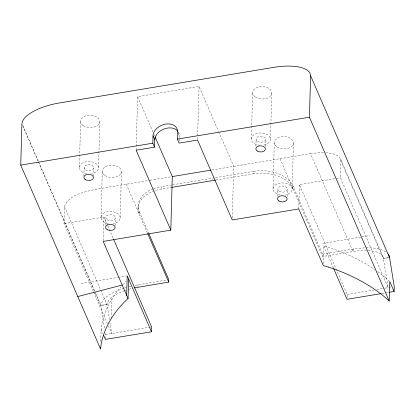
<?xml version="1.0" encoding="UTF-8"?>
<svg xmlns="http://www.w3.org/2000/svg" width="415" height="415" viewBox="0 0 415 415"><rect width="100%" height="100%" fill="white"/><g stroke="black" fill="none" stroke-linecap="round" stroke-linejoin="round"><path stroke-width="0.31" stroke-dasharray="2.08 1.56" d="M93.385 291.361L63.993 223.664L64.47 206.608C68.553 194.552 84.702 192.01 95.523 189.318L149.587 180.338M79.343 167.624L80.635 121.32M83.897 176.069L84.131 167.66M93.468 176.142L93.702 167.733M98.49 167.769L99.782 121.465M101.021 217.559L102.313 171.255M103.257 240.762L103.921 217.035L63.993 223.664M105.612 224.723L105.809 217.595M105.431 338.785L105.343 333.281M115.168 225.444L115.386 217.668M120.168 217.704L121.46 171.4M136.125 150.235L136.213 147.009M136.229 146.365L137.619 96.664L199.044 86.465L218.575 131.446M138.05 208.833L138.117 206.4M153.109 188.892A31.919 20.605 1.6 0 0 139.31 211.743L139.248 214.176A31.919 20.605 1.6 0 1 161.285 189.1L171.478 187.409M161.285 189.1L161.352 186.667L172.178 184.872M251.34 139.066L252.626 92.753M253.695 171.328A31.919 20.605 1.6 0 1 293.078 186.205L293.011 188.633A31.919 20.605 1.6 0 0 253.627 173.761L253.695 171.328L214.846 177.781M270.487 139.212L271.773 92.898M273.018 189.001L274.31 142.687M292.165 189.147L293.457 142.838M366.528 250.525L357.014 250.935L322.497 256.553L322.564 254.125L293.078 186.205M340.668 159.163L383.164 257.035L388.108 287.626L340.414 177.765L340.886 160.709C339.942 153.97 331.217 153.301 325.827 152.704M347.049 297.477L347.132 294.432L299.438 184.571L340.414 177.765M179.166 141.271L179.327 135.788A12.766 9.338 -23.5 0 0 178.497 132.214M197.556 139.404L199.044 86.465M232.281 218L233.733 166.363L218.829 132.037M255.91 146.396L256.122 139.103M265.486 146.474L265.699 139.175M277.594 196.337L277.806 189.038M287.164 196.414L287.377 189.11M298.748 208.942L299.438 184.571M323.368 263.66L323.866 246.033L328.815 247.516A159.604 103.019 1.6 0 1 374.672 269.475M100.757 341.363L101.115 329.375L101.727 324.738A159.604 103.019 1.6 0 1 120.952 286.807M111.386 318.393L111.972 298.831M385.831 251.749C375.99 246.323 364.002 247.646 353.279 249.031L353.009 251.495L310.513 153.623L211.567 170.041M109.43 319.633L106.961 304.48C108.652 296.818 117.383 293.701 123.82 290.941M123.95 288.212C115.303 291.678 103.309 295.309 100.819 305.497L104.725 329.489M124.427 290.723L126.238 290.069M124.521 288.036L126.238 287.522M128.966 289.255L131.747 288.513M129.122 286.692L130.901 286.257M135 285.349L166.903 279.975M340.886 160.709L383.382 258.581L388.279 257.642M150.22 180.229L171.042 176.769M172.816 184.763L214.213 177.89M216.054 180.001L253.627 173.761M64.47 206.608L106.961 304.48L100.819 305.497L94.89 291.833M383.382 258.581L389.524 257.559M105.545 334.542L151.615 326.896M347.132 294.432L374.237 289.929M376.763 289.509L384.326 288.254M384.954 288.15L391.179 287.118M382.018 293.488L388.383 292.43M322.714 243.377L361.558 236.939M362.191 236.835L369.832 235.57M81.138 283.455L117.736 277.417M118.368 277.313L126.575 275.959M322.564 254.125L353.279 249.031M310.513 153.623L318.455 152.715L324.037 152.653M106.961 304.48L100.85 305.336L22.192 124.163M368.318 250.577C373.552 251.168 380.55 251.666 383.164 257.035M385.447 277.64L389.296 281.08M323.866 246.033L333.375 267.929M280.006 158.675L322.497 256.553M178.481 132.193L178.979 133.334M178.336 133.506L179.327 135.788M137.619 96.664L153.036 132.172M154.064 134.543L154.577 135.726M139.31 211.743L148.544 233.002M126.238 184.213L147.45 233.074M103.921 217.035L107.532 225.35M107.786 225.942L113.202 238.412M22.939 126.108L38.154 161.155M38.408 161.746L94.63 291.242M93.645 291.952L107.309 323.425M108.336 325.801L111.687 333.525L109.944 322.787M101.115 329.375L102.884 333.499M137.884 284.794L138.019 287.19M153.7 188.669A31.919 20.605 1.6 0 1 161.352 186.667M86.564 173.652A9.576 6.184 1.6 0 1 81.003 164.091A9.576 6.184 1.6 0 1 96.685 164.21A9.576 6.184 1.6 0 1 91.518 173.688M259.79 145.26A9.576 6.184 1.6 0 1 252.559 135.985A9.576 6.184 1.6 0 1 268.427 135.43A9.576 6.184 1.6 0 1 263.515 145.131M122.954 284.591A159.604 103.019 1.6 0 1 126.347 281.121M377.743 271.628A159.604 103.019 1.6 0 1 385.483 277.619M280.239 195.029A9.576 6.184 1.6 0 1 274.673 185.469A9.576 6.184 1.6 0 1 290.36 185.588A9.576 6.184 1.6 0 1 285.193 195.066M108.242 223.586A9.576 6.184 1.6 0 1 102.681 214.026A9.576 6.184 1.6 0 1 118.363 214.145A9.576 6.184 1.6 0 1 113.196 223.623M85.578 169.86A4.788 3.092 1.6 0 0 93.557 168.532A4.788 3.092 1.6 0 0 87.617 164.703A4.788 3.092 1.6 0 0 85.578 169.86M83.529 125.714A9.576 6.184 1.6 0 0 99.491 123.063A9.576 6.184 1.6 0 0 87.607 115.401A9.576 6.184 1.6 0 0 83.529 125.714M257.57 141.302A4.788 3.092 1.6 0 0 265.553 139.974A4.788 3.092 1.6 0 0 259.608 136.141A4.788 3.092 1.6 0 0 257.57 141.302M255.521 97.146A9.576 6.184 1.6 0 0 271.483 94.496A9.576 6.184 1.6 0 0 259.598 86.834A9.576 6.184 1.6 0 0 255.521 97.146M277.204 147.086A9.576 6.184 1.6 0 0 293.161 144.436A9.576 6.184 1.6 0 0 281.282 136.768A9.576 6.184 1.6 0 0 277.204 147.086M105.208 175.649A9.576 6.184 1.6 0 0 121.17 172.998A9.576 6.184 1.6 0 0 109.285 165.336A9.576 6.184 1.6 0 0 105.208 175.649M279.254 191.237A4.788 3.092 1.6 0 0 287.232 189.909A4.788 3.092 1.6 0 0 281.292 186.081A4.788 3.092 1.6 0 0 279.254 191.237M107.257 219.794A4.788 3.092 1.6 0 0 115.235 218.466A4.788 3.092 1.6 0 0 109.295 214.638A4.788 3.092 1.6 0 0 107.257 219.794"/><path stroke-width="0.62" d="M128.053 298.598L126.658 295.376L127.203 275.856L128.64 279.036L128.053 298.598L125.761 300.688A159.604 103.019 1.6 0 0 101.146 344.3L100.529 348.937L20.75 165.113L21.907 123.732C22.675 117.86 28.365 114.416 32.987 111.599C41.059 107.231 49.961 104.601 58.972 103.029L274.362 67.266C282.859 65.949 291.636 65.435 300.102 67.246C304.46 68.33 310.399 70.488 310.607 75.795L309.44 117.227L389.229 301.025L389.778 281.505L394.115 291.48L389.021 292.326M126.658 295.376L103.242 241.406L170.809 230.133L136.125 150.235L154.551 147.175L152.819 143.18L153.021 135.871A12.766 9.338 -23.5 0 1 165.58 124.085A12.766 9.338 -23.5 0 1 177.589 131.794L177.376 139.108L179.109 143.102L197.54 140.052L232.224 219.94L298.748 208.942L323.316 265.548L328.265 267.037M154.551 147.175L154.754 139.865L153.021 135.871M103.646 335.268L105.415 339.392L151.485 331.767L151.615 326.896L113.461 239.004M134.004 287.963L168.729 282.091L168.796 279.658L148.798 233.593M170.809 230.133L172.308 176.562L155.091 136.909M394.115 291.48L394.25 286.604L389.26 255.707L388.373 253.985M100.529 348.937L100.57 347.677M77.792 296.538L122.186 285.053M20.75 165.113L152.819 143.18M172.308 176.562L210.934 170.145M171.478 187.409L215.416 180.11M381.38 293.597L346.997 299.303L333.634 268.526M177.376 139.108L309.44 117.227M389.229 301.025L384.897 297.161A159.604 103.019 1.6 0 0 328.27 267.063M310.607 75.795L389.524 257.559M147.709 233.666L168.729 282.091M128.64 279.036L151.485 331.767M154.754 139.865A12.766 9.338 -23.5 0 1 164.122 128.941A12.766 9.338 -23.5 0 1 177.817 131.187M85.308 179.56A4.788 3.092 1.6 0 0 93.287 178.237A4.788 3.092 1.6 0 0 87.347 174.404A4.788 3.092 1.6 0 0 85.308 179.56M257.29 151.029A4.788 3.092 1.6 0 0 265.268 149.706A4.788 3.092 1.6 0 0 259.328 145.873A4.788 3.092 1.6 0 0 257.29 151.029M278.968 200.969A4.788 3.092 1.6 0 0 286.947 199.646A4.788 3.092 1.6 0 0 281.007 195.813A4.788 3.092 1.6 0 0 278.968 200.969M106.987 229.511A4.788 3.092 1.6 0 0 114.965 228.188A4.788 3.092 1.6 0 0 109.026 224.354A4.788 3.092 1.6 0 0 106.987 229.511"/></g></svg>
